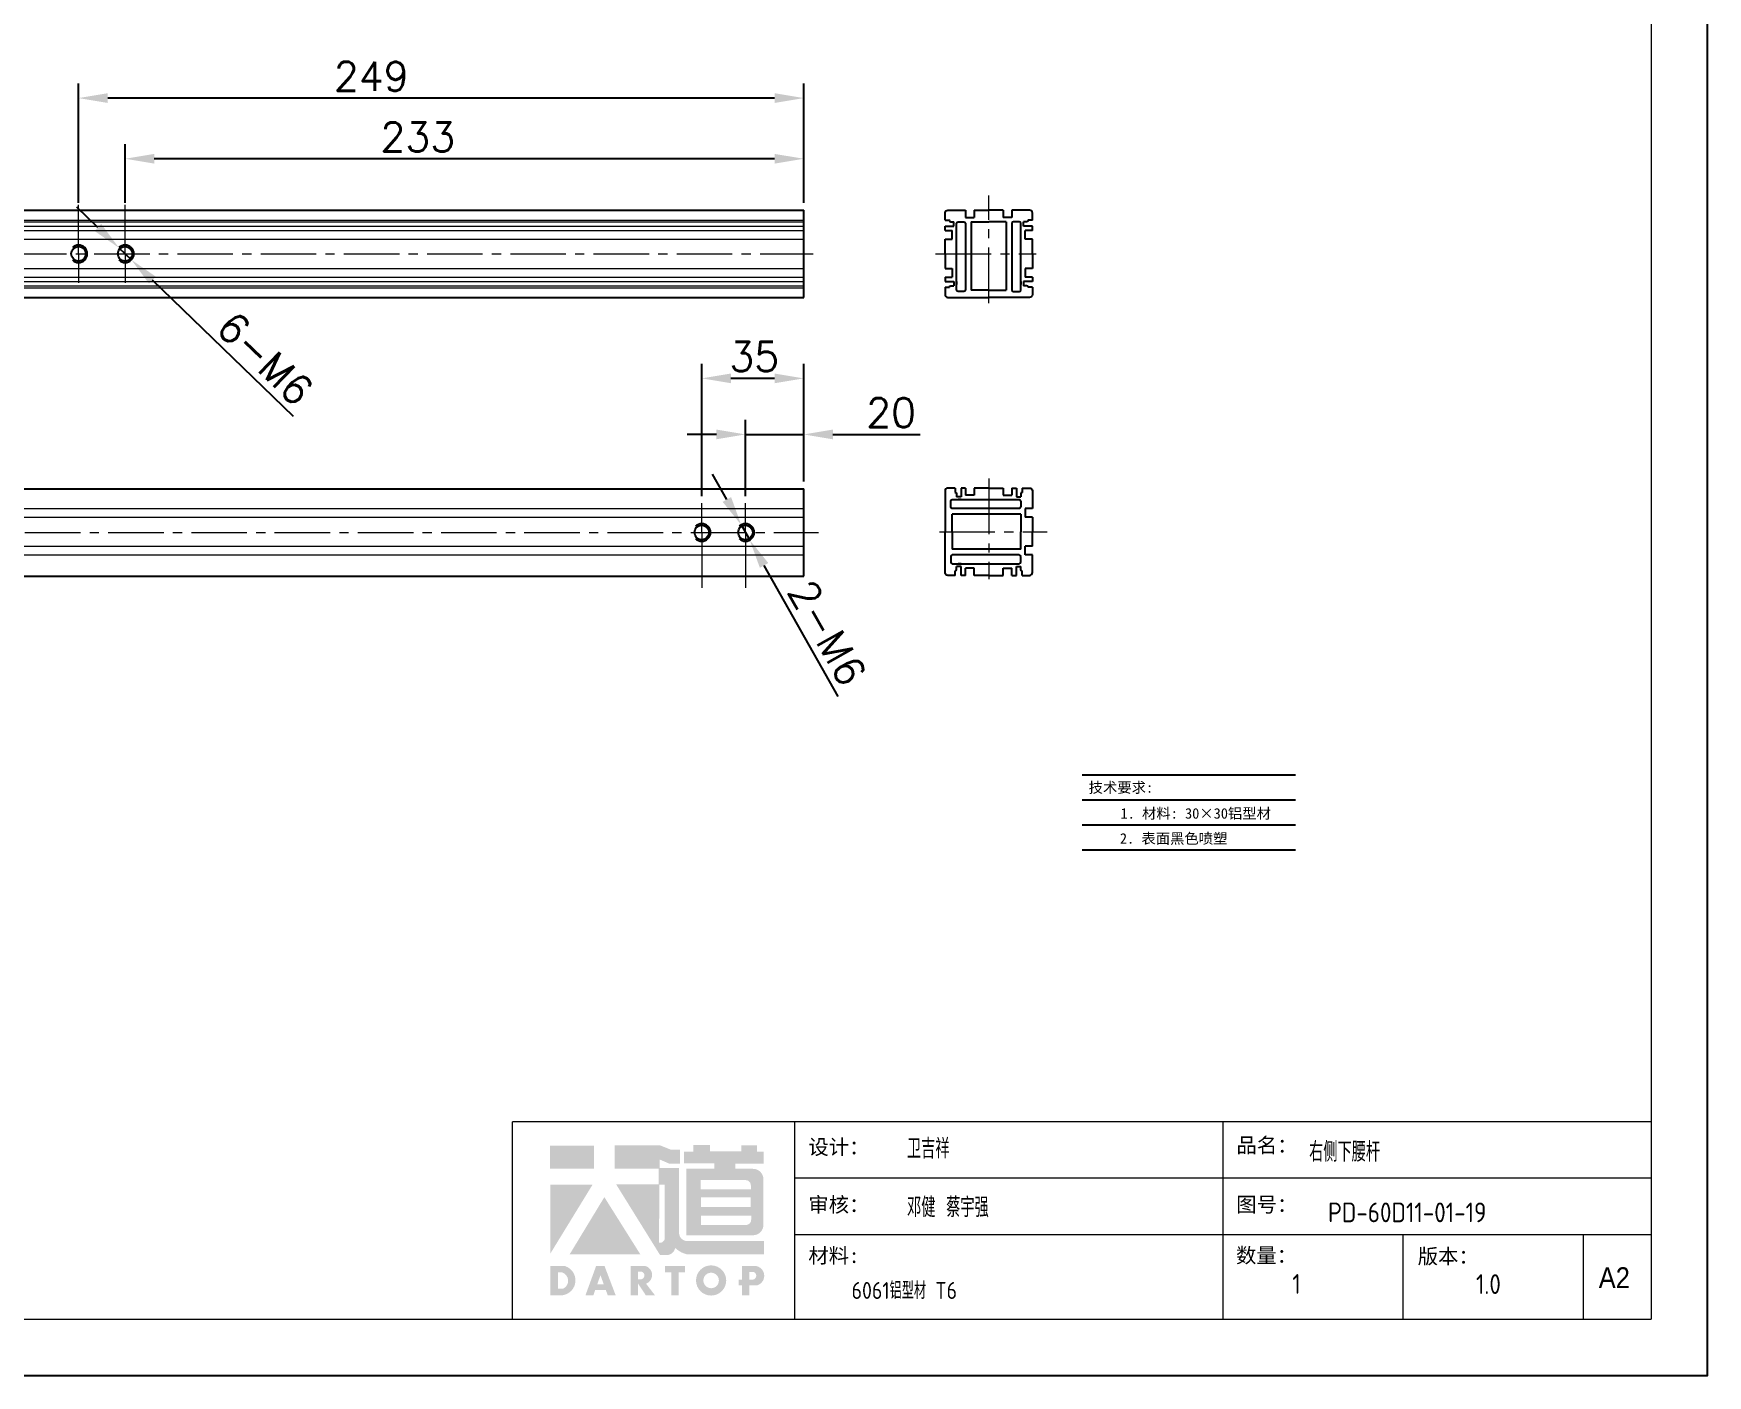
# Model space of a CAD drawing. Header units: millimetres. Extents: x -30327 to 34858, y 4015 to 75103.
# Drawn here: x 25470 to 26045, y 60062 to 60523 of the extents above; entities that cross this region are included whole.
import ezdxf
from ezdxf.enums import TextEntityAlignment as Align

# ---------------------------------------------------------------- set-up
doc = ezdxf.new("R2010")
doc.units = ezdxf.units.MM
doc.linetypes.add('CENTER2', pattern=[28.575, 19.05, -3.175, 3.175, -3.175])
doc.layers.add('A-TITLEBLOCK', color=7, linetype='Continuous', lineweight=18)
for name, color, linetype in [('print', 30, 'Continuous'), ('red', 1, 'CENTER2'), ('yellow', 2, 'Continuous')]:
    doc.layers.add(name, color=color, linetype=linetype)
doc.styles.add('GB', font='GBENOR.SHX', dxfattribs={"bigfont": 'gbcbig.shx'})
doc.styles.add('HZ', font='')
doc.styles.add('SLDTEXTSTYLE0', font='simfang.ttf', dxfattribs={"bigfont": 'bigfont'})
doc.styles.add('SLDTEXTSTYLE1', font='Gothic.ttf', dxfattribs={"width": 0.913})
doc.styles.get("Standard").update_dxf_attribs({"font": 'txt', "bigfont": 'gbcbig.shx'})
doc.styles.get('HZ').set_extended_font_data('SimSun')
doc.dimstyles.new('1-4', dxfattribs={"dimscale": 4, "dimtxt": 2.5, "dimasz": 2.5, "dimexe": 1.25, "dimexo": 0.625, "dimtad": 1, "dimdsep": 46, "dimtxsty": 'Standard', "dimcen": 2.5, "dimadec": 0, "dimazin": 0, "dimtfac": 1, "dimtmove": 0, "dimatfit": 3, "dimfxl": 0, "dimarcsym": 0})

# ---------------------------------------------------------------- blocks, each defined once
blk = doc.blocks.new('*D499')
at = {"layer": 'Defpoints', "color": 0, "transparency": 16777216}
for p in [(25712.84, 60354.17), (25715.79, 60348.95)]:
    blk.add_point(p, dxfattribs=at)
at = {"layer": 'yellow', "color": 0, "lineweight": -2, "transparency": 16777216}
for p, q in [((25707.93, 60362.88), (25703.01, 60371.59)), ((25712.84, 60354.17), (25715.79, 60348.95)), ((25746.11, 60295.25), (25720.71, 60340.24))]:
    blk.add_line(p, q, dxfattribs=at)
at = {"layer": 'yellow', "color": 0, "transparency": 16777216}
for points in [[(25709.38, 60363.7), (25706.48, 60362.06), (25712.84, 60354.17)], [(25722.16, 60341.06), (25719.26, 60339.42), (25715.79, 60348.95)]]:
    blk.add_solid(points, dxfattribs=at)
at = {"layer": 'yellow', "color": 0, "lineweight": 9, "transparency": 16777216, "insert": (25742.4, 60317.07), "char_height": 10, "attachment_point": 5, "rotation": 299.44266}
blk.add_mtext('2-M6', dxfattribs=at)
blk = doc.blocks.new('*D500')
at = {"layer": 'Defpoints', "color": 0, "transparency": 16777216}
for p in [(25714.32, 60385.22), (25734.32, 60366.56), (25714.32, 60361.56)]:
    blk.add_point(p, dxfattribs=at)
at = {"layer": 'yellow', "color": 0, "lineweight": -2, "transparency": 16777216}
for p, q in [((25714.32, 60364.06), (25714.32, 60390.22)), ((25734.32, 60369.06), (25734.32, 60390.22)), ((25704.32, 60385.22), (25694.32, 60385.22)), ((25714.32, 60385.22), (25734.32, 60385.22)), ((25744.32, 60385.22), (25774.32, 60385.22))]:
    blk.add_line(p, q, dxfattribs=at)
at = {"layer": 'yellow', "color": 0, "transparency": 16777216}
for points in [[(25704.32, 60386.89), (25704.32, 60383.55), (25714.32, 60385.22)], [(25744.32, 60386.89), (25744.32, 60383.55), (25734.32, 60385.22)]]:
    blk.add_solid(points, dxfattribs=at)
at = {"layer": 'yellow', "color": 0, "lineweight": 9, "transparency": 16777216, "insert": (25764.32, 60392.72), "char_height": 10, "attachment_point": 5}
blk.add_mtext('20', dxfattribs=at)
blk = doc.blocks.new('*D503')
at = {"layer": 'Defpoints', "color": 0, "transparency": 16777216}
for p in [(25499.16, 60449.33), (25503.48, 60445.17)]:
    blk.add_point(p, dxfattribs=at)
at = {"layer": 'yellow', "color": 0, "lineweight": -2, "transparency": 16777216}
for p, q in [((25491.96, 60456.28), (25484.77, 60463.22)), ((25499.16, 60449.33), (25503.48, 60445.17)), ((25559.18, 60391.41), (25510.67, 60438.22))]:
    blk.add_line(p, q, dxfattribs=at)
at = {"layer": 'yellow', "color": 0, "transparency": 16777216}
for points in [[(25493.12, 60457.48), (25490.81, 60455.08), (25499.16, 60449.33)], [(25511.83, 60439.42), (25509.51, 60437.02), (25503.48, 60445.17)]]:
    blk.add_solid(points, dxfattribs=at)
at = {"layer": 'yellow', "color": 0, "lineweight": 9, "transparency": 16777216, "insert": (25549.39, 60411.27), "char_height": 10, "attachment_point": 5, "rotation": 316.0167}
blk.add_mtext('6-M6', dxfattribs=at)
blk = doc.blocks.new('*D506')
at = {"layer": 'Defpoints', "color": 0, "transparency": 16777216}
for p in [(25501.32, 60479.89), (25501.32, 60462.25), (25734.32, 60462.25)]:
    blk.add_point(p, dxfattribs=at)
at = {"layer": 'yellow', "color": 0, "lineweight": -2, "transparency": 16777216}
for p, q in [((25501.32, 60464.75), (25501.32, 60484.89)), ((25734.32, 60464.75), (25734.32, 60484.89)), ((25724.32, 60479.89), (25511.32, 60479.89))]:
    blk.add_line(p, q, dxfattribs=at)
at = {"layer": 'yellow', "color": 0, "transparency": 16777216}
for points in [[(25511.32, 60481.55), (25511.32, 60478.22), (25501.32, 60479.89)], [(25724.32, 60481.55), (25724.32, 60478.22), (25734.32, 60479.89)]]:
    blk.add_solid(points, dxfattribs=at)
at = {"layer": 'yellow', "color": 0, "lineweight": 9, "transparency": 16777216, "insert": (25601.82, 60487.39), "char_height": 10, "attachment_point": 5}
blk.add_mtext('233', dxfattribs=at)
blk = doc.blocks.new('*D516')
at = {"layer": 'Defpoints', "color": 0, "transparency": 16777216}
for p in [(25485.32, 60500.72), (25734.32, 60464.75), (25485.32, 60462.25)]:
    blk.add_point(p, dxfattribs=at)
at = {"layer": 'yellow', "color": 0, "lineweight": -2, "transparency": 16777216}
for p, q in [((25485.32, 60464.75), (25485.32, 60505.72)), ((25734.32, 60467.25), (25734.32, 60505.72)), ((25724.32, 60500.72), (25495.32, 60500.72))]:
    blk.add_line(p, q, dxfattribs=at)
at = {"layer": 'yellow', "color": 0, "transparency": 16777216}
for points in [[(25495.32, 60502.39), (25495.32, 60499.05), (25485.32, 60500.72)], [(25724.32, 60502.39), (25724.32, 60499.05), (25734.32, 60500.72)]]:
    blk.add_solid(points, dxfattribs=at)
at = {"layer": 'yellow', "color": 0, "lineweight": 9, "transparency": 16777216, "insert": (25585.82, 60508.22), "char_height": 10, "attachment_point": 5}
blk.add_mtext('249', dxfattribs=at)
blk = doc.blocks.new('*D517')
at = {"layer": 'Defpoints', "color": 0, "transparency": 16777216}
for p in [(25699.32, 60404.47), (25734.32, 60366.56), (25699.32, 60361.56)]:
    blk.add_point(p, dxfattribs=at)
at = {"layer": 'yellow', "color": 0, "lineweight": -2, "transparency": 16777216}
for p, q in [((25699.32, 60364.06), (25699.32, 60409.47)), ((25734.32, 60369.06), (25734.32, 60409.47)), ((25724.32, 60404.47), (25709.32, 60404.47))]:
    blk.add_line(p, q, dxfattribs=at)
at = {"layer": 'yellow', "color": 0, "transparency": 16777216}
for points in [[(25709.32, 60406.13), (25709.32, 60402.8), (25699.32, 60404.47)], [(25724.32, 60406.13), (25724.32, 60402.8), (25734.32, 60404.47)]]:
    blk.add_solid(points, dxfattribs=at)
at = {"layer": 'yellow', "color": 0, "lineweight": 9, "transparency": 16777216, "insert": (25717.32, 60411.97), "char_height": 10, "attachment_point": 5}
blk.add_mtext('35', dxfattribs=at)
blk = doc.blocks.new('Dartop Logo')
at = {"true_color": 0xc40018}
h = blk.add_hatch(color=12, dxfattribs=at)
h.set_gradient(color1=(196, 0, 24), color2=(196, 0, 24), tint=1)
h.paths.add_polyline_path([(30.39, -3.87), (33.08, -5.04), (35.99, -5.04), (35.99, -1.19), (33.59, -1.19), (30.46, 0.05), (17.94, 0.05), (17.94, -6.46), (30.12, -6.46), (30.12, -6.59), (30.12, -10.75), (18.31, -10.75), (30.46, -30.31), (32.87, -30.31, 0.279375), (34.63, -28.6), (34.63, -28.51), (34.84, -28.51, 0.143145), (38.15, -30.2), (59.27, -30.2), (59.27, -26.49), (38.06, -26.49, -0.414214), (35.75, -24.18), (35.75, -6.26), (30.39, -6.26)])
h.paths.add_polyline_path([(30.25, -10.84), (31.8, -10.84), (31.8, -26.02, -0.088936), (30.9, -26.94), (30.24, -26.94)], flags=16)
h = blk.add_hatch(color=12, dxfattribs=at)
h.set_gradient(color1=(196, 0, 24), color2=(196, 0, 24), tint=1)
h.paths.add_polyline_path([(59.24, -1.73), (57.36, -1.73), (57.36, 0.06), (53.06, 0.06), (53.06, -1.64), (44.29, -1.64), (44.29, 0.15), (39.7, 0.15), (39.7, -1.67), (37.16, -1.67), (37.16, -4.97), (45.54, -4.97), (45.54, -6.42), (37.73, -6.42), (37.73, -24.88), (56.26, -24.88, 0.414214), (59.15, -21.99), (59.15, -9.35, 0.414214), (56.26, -6.46), (51.36, -6.46), (51.36, -5.03), (59.24, -5.03)])
h.paths.add_polyline_path([(54.21, -9.59, -0.414214), (55.66, -11.04), (55.66, -12.1), (41.79, -12.1), (41.79, -9.59)], flags=16)
h.paths.add_polyline_path([(55.57, -14.33), (55.57, -17.01), (41.88, -17.01), (41.88, -14.33)], flags=16)
h.paths.add_polyline_path([(55.75, -19.43), (55.75, -20.57, -0.414214), (54.3, -22.02), (41.88, -22.02), (41.88, -19.43)], flags=16)
h = blk.add_hatch(color=12, dxfattribs=at)
h.set_gradient(color1=(196, 0, 24), color2=(196, 0, 24), tint=1)
h.paths.add_polyline_path([(12.18, 0), (0, 0), (0, -6.37), (12.18, -6.37)])
h = blk.add_hatch(color=12, dxfattribs=at)
h.set_gradient(color1=(196, 0, 24), color2=(196, 0, 24), tint=1)
h.paths.add_polyline_path([(11.79, -10.83), (0.03, -10.83), (0.03, -30.03)])
h = blk.add_hatch(color=12, dxfattribs=at)
h.set_gradient(color1=(196, 0, 24), color2=(196, 0, 24), tint=1)
h.paths.add_polyline_path([(15.05, -14.31), (5.44, -30.15), (25.01, -30.15)])
at = {"true_color": 0x646464}
h = blk.add_hatch(color=251, dxfattribs=at)
h.set_gradient(color1=(100, 100, 100), color2=(100, 100, 100), tint=1)
h.paths.add_polyline_path([(4.15, -33.43), (0.11, -33.43), (0.11, -41.5), (3.51, -41.5, 0.793016)])
h.paths.add_polyline_path([(3.57, -39.73), (2.16, -39.73), (2.16, -35.19), (3.42, -35.19, -0.671361)], flags=16)
h = blk.add_hatch(color=251, dxfattribs=at)
h.set_gradient(color1=(100, 100, 100), color2=(100, 100, 100), tint=1)
h.paths.add_polyline_path([(15.08, -33.36), (12.78, -33.36), (9.82, -41.51), (12, -41.51), (12.51, -40.06), (15.46, -40.06), (15.99, -41.52), (18.19, -41.52)])
h.paths.add_polyline_path([(14.9, -38.51), (13.07, -38.51), (13.97, -35.95)], flags=16)
h = blk.add_hatch(color=251, dxfattribs=at)
h.set_gradient(color1=(100, 100, 100), color2=(100, 100, 100), tint=1)
h.paths.add_polyline_path([(26.27, -33.36), (22.3, -33.36), (22.3, -41.51), (24.4, -41.51), (24.4, -38.28), (26.55, -41.54), (29.09, -41.54), (26.61, -38.3, 0.744055)])
h.paths.add_polyline_path([(24.38, -37.08), (24.38, -34.94), (25.32, -34.94, -0.796809), (25.3, -37.08)], flags=16)
h = blk.add_hatch(color=251, dxfattribs=at)
h.set_gradient(color1=(100, 100, 100), color2=(100, 100, 100), tint=1)
h.paths.add_polyline_path([(37.44, -33.4), (31.88, -33.4), (31.88, -35.16), (33.61, -35.16), (33.61, -41.52), (35.69, -41.52), (35.69, -35.16), (37.44, -35.16)])
h = blk.add_hatch(color=251, dxfattribs=at)
h.set_gradient(color1=(100, 100, 100), color2=(100, 100, 100), tint=1)
h.paths.add_polyline_path([(40.46, -37.41, 1), (48.83, -37.41, 1)])
h.paths.add_polyline_path([(46.8, -37.41, -1), (42.5, -37.41, -1)], flags=16)
h = blk.add_hatch(color=251, dxfattribs=at)
h.set_gradient(color1=(100, 100, 100), color2=(100, 100, 100), tint=1)
h.paths.add_polyline_path([(56.85, -33.38), (56.73, -33.38), (53.19, -33.38), (53.19, -37.19), (52.26, -37.19), (52.26, -38.73), (53.18, -38.73), (53.18, -41.5), (55.24, -41.5), (55.24, -38.72), (57.51, -38.72, 0.812304)])
h.paths.add_polyline_path([(55.21, -37.18), (55.21, -35.05), (56.39, -35.05, -0.778213), (56.27, -37.18)], flags=16)
blk = doc.blocks.new('DT-A2-TITLE')
blk.add_line((594, 0), (594, 420))
at = {"layer": 'A-TITLEBLOCK', "color": 7}
for p, q in [((584, 410), (584, 10)), ((594, 0), (594, 297)), ((382, 10), (382, 45)), ((584, 45), (382, 45)), ((432, 45), (432, 10)), ((508, 45), (508, 10)), ((584, 35), (432, 35)), ((432, 25), (584.08, 25)), ((540, 10), (540, 25)), ((572, 10), (572, 25)), ((10, 10), (584, 10)), ((0, 0), (594, 0))]:
    blk.add_line(p, q, dxfattribs=at)
at = {"layer": 'A-TITLEBLOCK', "xscale": 0.6400000000000001, "yscale": 0.6400000000000001, "zscale": 0.6400000000000001}
blk.add_blockref('Dartop Logo', (388.65, 40.81), dxfattribs=at)
at = {"style": 'GB'}
for tag, p, height in [('#设计', (451.96, 38.52), 3.5), ('#品名', (523.32, 37.95), 3.5), ('#审核', (451.99, 28.1), 3.5), ('#图号', (526.67, 27.2), 3.5), ('#数量', (520.33, 14.51), 3.5), ('#版本', (552.92, 14.47), 3.5), ('#材料说明', (442.15, 13.59), 3)]:
    blk.add_attdef(tag, p, '', height=height, dxfattribs=at)
at = {"layer": 'A-TITLEBLOCK', "color": 7, "attachment_point": 1}
for s, insert, char_height, style in [('设计：', (434.47, 41.87), 2.646, 'SLDTEXTSTYLE0'), ('品名：', (510.43, 42.19), 2.646, 'SLDTEXTSTYLE0'), ('审核：', (434.47, 31.64), 2.646, 'SLDTEXTSTYLE0'), ('图号：', (510.4, 31.66), 2.646, 'SLDTEXTSTYLE0'), ('材料:', (434.47, 22.62), 2.646, 'SLDTEXTSTYLE0'), ('数量：', (510.35, 22.64), 2.646, 'SLDTEXTSTYLE0'), ('版本：', (542.59, 22.48), 2.646, 'SLDTEXTSTYLE0'), ('A2', (574.7, 19.21), 3.704, 'SLDTEXTSTYLE1')]:
    blk.add_mtext(s, dxfattribs=dict(at, insert=insert, char_height=char_height, style=style))

msp = doc.modelspace()

# ---------------------------------------------------------------- linework, layer by layer
for p, q in [((25074.3181, 60462.2484), (25734.3181, 60462.2484)), ((25734.3181, 60432.2484), (25734.3181, 60462.2484)), ((25782.8287, 60458.7484), (25784.3287, 60458.7484)), ((25785.3287, 60458.2484), (25785.8287, 60458.2484)), ((25785.8287, 60456.7484), (25785.8287, 60458.2484)), ((25786.8287, 60456.7484), (25786.8287, 60457.7484)), ((25789.8287, 60459.7484), (25792.8287, 60459.7484)), ((25791.8287, 60458.2484), (25792.8287, 60458.2484)), ((25792.8287, 60462.2484), (25797.8287, 60462.2484)), ((25792.8287, 60458.2484), (25797.8287, 60458.2484)), ((25802.8287, 60462.2484), (25797.8287, 60462.2484)), ((25802.8287, 60458.2484), (25797.8287, 60458.2484)), ((25805.8287, 60459.7484), (25802.8287, 60459.7484)), ((25803.8287, 60458.2484), (25802.8287, 60458.2484)), ((25808.8287, 60456.7484), (25808.8287, 60457.7484)), ((25809.8287, 60456.7484), (25809.8287, 60458.2484)), ((25810.3287, 60458.2484), (25809.8287, 60458.2484)), ((25812.8287, 60458.7484), (25811.3287, 60458.7484)), ((25782.8287, 60456.7484), (25785.8287, 60456.7484)), ((25782.8287, 60455.2484), (25782.8287, 60456.7484)), ((25782.8287, 60455.2484), (25785.3287, 60455.2484)), ((25782.8287, 60447.2484), (25782.8287, 60452.2484)), ((25782.8287, 60452.2484), (25785.3287, 60452.2484)), ((25785.3287, 60452.2484), (25785.3287, 60455.2484)), ((25812.8287, 60456.7484), (25809.8287, 60456.7484)), ((25810.3287, 60452.2484), (25810.3287, 60455.2484)), ((25812.8287, 60455.2484), (25810.3287, 60455.2484)), ((25812.8287, 60452.2484), (25810.3287, 60452.2484)), ((25812.8287, 60455.2484), (25812.8287, 60456.7484)), ((25812.8287, 60447.2484), (25812.8287, 60452.2484)), ((25782.8287, 60447.2484), (25782.8287, 60442.2484)), ((25812.8287, 60447.2484), (25812.8287, 60442.2484)), ((25782.8287, 60442.2484), (25785.3287, 60442.2484)), ((25785.3287, 60442.2484), (25785.3287, 60439.2484)), ((25812.8287, 60442.2484), (25810.3287, 60442.2484)), ((25810.3287, 60442.2484), (25810.3287, 60439.2484)), ((25782.8287, 60439.2484), (25785.3287, 60439.2484)), ((25782.8287, 60439.2484), (25782.8287, 60437.7484)), ((25782.8287, 60437.7484), (25785.8287, 60437.7484)), ((25782.8287, 60435.7484), (25784.3287, 60435.7484)), ((25785.3287, 60436.2484), (25785.8287, 60436.2484)), ((25785.8287, 60437.7484), (25785.8287, 60436.2484)), ((25786.8287, 60437.7484), (25786.8287, 60436.7484)), ((25797.8287, 60434.7484), (25791.8287, 60434.7484)), ((25797.8287, 60434.7484), (25803.8287, 60434.7484)), ((25808.8287, 60437.7484), (25808.8287, 60436.7484)), ((25809.8287, 60437.7484), (25809.8287, 60436.2484)), ((25812.8287, 60437.7484), (25809.8287, 60437.7484)), ((25810.3287, 60436.2484), (25809.8287, 60436.2484)), ((25812.8287, 60439.2484), (25810.3287, 60439.2484)), ((25812.8287, 60435.7484), (25811.3287, 60435.7484)), ((25812.8287, 60439.2484), (25812.8287, 60437.7484)), ((25074.3181, 60432.2484), (25734.3181, 60432.2484)), ((25074.3181, 60366.5599), (25734.3181, 60366.5599)), ((25734.3181, 60336.5599), (25734.3181, 60366.5599)), ((25734.3181, 60336.5599), (25734.3181, 60366.5599)), ((25786.3287, 60366.8174), (25786.3287, 60365.3174)), ((25789.8287, 60366.8174), (25788.3287, 60366.8174)), ((25788.3287, 60366.8174), (25788.3287, 60363.8174)), ((25789.8287, 60366.8174), (25789.8287, 60364.3174)), ((25797.8287, 60366.8174), (25792.8287, 60366.8174)), ((25792.8287, 60366.8174), (25792.8287, 60364.3174)), ((25797.8287, 60366.8174), (25802.8287, 60366.8174)), ((25802.8287, 60366.8174), (25802.8287, 60364.3174)), ((25805.8287, 60366.8174), (25807.3287, 60366.8174)), ((25805.8287, 60366.8174), (25805.8287, 60364.3174)), ((25807.3287, 60366.8174), (25807.3287, 60363.8174)), ((25809.3287, 60366.8174), (25809.3287, 60365.3174)), ((25786.8287, 60364.3174), (25786.8287, 60363.8174)), ((25788.3287, 60363.8174), (25786.8287, 60363.8174)), ((25788.3287, 60362.8174), (25787.3287, 60362.8174)), ((25792.8287, 60364.3174), (25789.8287, 60364.3174)), ((25802.8287, 60364.3174), (25805.8287, 60364.3174)), ((25807.3287, 60363.8174), (25808.8287, 60363.8174)), ((25807.3287, 60362.8174), (25808.3287, 60362.8174)), ((25808.8287, 60364.3174), (25808.8287, 60363.8174)), ((25785.3287, 60351.8174), (25785.3287, 60357.8174)), ((25808.8287, 60357.8174), (25808.8287, 60356.8174)), ((25808.8287, 60356.8174), (25808.8287, 60351.8174)), ((25810.3287, 60359.8174), (25810.3287, 60356.8174)), ((25812.8287, 60356.8174), (25812.8287, 60351.8174)), ((25785.3287, 60351.8174), (25785.3287, 60345.8174)), ((25808.8287, 60346.8174), (25808.8287, 60351.8174)), ((25812.8287, 60346.8174), (25812.8287, 60351.8174)), ((25808.8287, 60345.8174), (25808.8287, 60346.8174)), ((25810.3287, 60343.8174), (25810.3287, 60346.8174)), ((25786.3287, 60336.8174), (25786.3287, 60338.3174)), ((25786.8287, 60339.3174), (25786.8287, 60339.8174)), ((25788.3287, 60339.8174), (25786.8287, 60339.8174)), ((25788.3287, 60340.8174), (25787.3287, 60340.8174)), ((25788.3287, 60336.8174), (25788.3287, 60339.8174)), ((25792.8287, 60339.3174), (25789.8287, 60339.3174)), ((25789.8287, 60336.8174), (25789.8287, 60339.3174)), ((25792.8287, 60336.8174), (25792.8287, 60339.3174)), ((25802.8287, 60339.3174), (25805.8287, 60339.3174)), ((25802.8287, 60336.8174), (25802.8287, 60339.3174)), ((25805.8287, 60336.8174), (25805.8287, 60339.3174)), ((25807.3287, 60340.8174), (25808.3287, 60340.8174)), ((25807.3287, 60339.8174), (25808.8287, 60339.8174)), ((25807.3287, 60336.8174), (25807.3287, 60339.8174)), ((25808.8287, 60339.3174), (25808.8287, 60339.8174)), ((25809.3287, 60336.8174), (25809.3287, 60338.3174)), ((25074.3181, 60336.5599), (25734.3181, 60336.5599)), ((25789.8287, 60336.8174), (25788.3287, 60336.8174)), ((25797.8287, 60336.8174), (25792.8287, 60336.8174)), ((25797.8287, 60336.8174), (25802.8287, 60336.8174)), ((25805.8287, 60336.8174), (25807.3287, 60336.8174))]:
    msp.add_line(p, q)
at = {"lineweight": 9}
for p, q in [((25074.3181, 60458.7484), (25734.3181, 60458.7484)), ((25074.3181, 60458.2484), (25734.3181, 60458.2484)), ((25074.3181, 60456.7484), (25734.3181, 60456.7484)), ((25074.3181, 60455.2484), (25734.3181, 60455.2484)), ((25074.3181, 60452.2484), (25734.3181, 60452.2484)), ((25074.3181, 60442.2484), (25734.3181, 60442.2484)), ((25074.3181, 60439.2484), (25734.3181, 60439.2484)), ((25074.3181, 60437.7484), (25734.3181, 60437.7484)), ((25074.3181, 60436.2484), (25734.3181, 60436.2484)), ((25074.3181, 60435.6067), (25734.3181, 60435.6067)), ((25074.3181, 60359.8174), (25734.3181, 60359.8174)), ((25074.3181, 60356.8174), (25734.3181, 60356.8174)), ((25074.3181, 60346.8174), (25734.3181, 60346.8174)), ((25074.3181, 60343.8174), (25734.3181, 60343.8174))]:
    msp.add_line(p, q, dxfattribs=at)
for points in [[(25782.8287, 60458.7484), (25782.8287, 60461.2484, -0.41421356), (25783.8287, 60462.2484), (25789.8287, 60462.2484)], [(25784.3287, 60458.7484), (25784.3287, 60458.7484, 0.41421356), (25784.8287, 60458.2484), (25785.3287, 60458.2484)], [(25812.8287, 60458.7484), (25812.8287, 60461.2484, 0.41421356), (25811.8287, 60462.2484), (25805.8287, 60462.2484)], [(25811.3287, 60458.7484), (25811.3287, 60458.7484, -0.41421356), (25810.8287, 60458.2484), (25810.3287, 60458.2484)], [(25782.8287, 60435.7484), (25782.8287, 60433.2484, 0.41421356), (25783.8287, 60432.2484), (25797.8287, 60432.2484)], [(25784.3287, 60435.7484), (25784.3287, 60435.7484, -0.41421356), (25784.8287, 60436.2484), (25785.3287, 60436.2484)], [(25812.8287, 60435.7484), (25812.8287, 60433.2484, -0.41421356), (25811.8287, 60432.2484), (25797.8287, 60432.2484)], [(25811.3287, 60435.7484), (25811.3287, 60435.7484, 0.41421356), (25810.8287, 60436.2484), (25810.3287, 60436.2484)], [(25786.3287, 60366.8174), (25783.8287, 60366.8174, 0.41421356), (25782.8287, 60365.8174), (25782.8287, 60351.8174)], [(25809.3287, 60366.8174), (25811.8287, 60366.8174, -0.41421356), (25812.8287, 60365.8174), (25812.8287, 60359.8174)], [(25786.3287, 60365.3174), (25786.3287, 60365.3174, -0.41421356), (25786.8287, 60364.8174), (25786.8287, 60364.3174)], [(25809.3287, 60365.3174), (25809.3287, 60365.3174, 0.41421356), (25808.8287, 60364.8174), (25808.8287, 60364.3174)], [(25786.3287, 60336.8174), (25783.8287, 60336.8174, -0.41421356), (25782.8287, 60337.8174), (25782.8287, 60351.8174)], [(25809.3287, 60336.8174), (25811.8287, 60336.8174, 0.41421356), (25812.8287, 60337.8174), (25812.8287, 60343.8174)], [(25786.3287, 60338.3174), (25786.3287, 60338.3174, 0.41421356), (25786.8287, 60338.8174), (25786.8287, 60339.3174)], [(25809.3287, 60338.3174), (25809.3287, 60338.3174, -0.41421356), (25808.8287, 60338.8174), (25808.8287, 60339.3174)]]:
    msp.add_lwpolyline(points, format="xyb")
for points in [[(25786.8287, 60434.7484), (25786.8287, 60457.7484, -0.41421356), (25787.3287, 60458.2484), (25789.3287, 60458.2484, -0.41421356), (25789.8287, 60457.7484), (25789.8287, 60434.7484, -0.41421356), (25789.3287, 60434.2484), (25787.3287, 60434.2484, -0.41421356)], [(25808.8287, 60434.7484), (25808.8287, 60457.7484, 0.41421356), (25808.3287, 60458.2484), (25806.3287, 60458.2484, 0.41421356), (25805.8287, 60457.7484), (25805.8287, 60434.7484, 0.41421356), (25806.3287, 60434.2484), (25808.3287, 60434.2484, 0.41421356)], [(25785.3287, 60362.8174), (25808.3287, 60362.8174, -0.41421356), (25808.8287, 60362.3174), (25808.8287, 60360.3174, -0.41421356), (25808.3287, 60359.8174), (25785.3287, 60359.8174, -0.41421356), (25784.8287, 60360.3174), (25784.8287, 60362.3174, -0.41421356)], [(25785.3287, 60340.8174), (25808.3287, 60340.8174, 0.41421356), (25808.8287, 60341.3174), (25808.8287, 60343.3174, 0.41421356), (25808.3287, 60343.8174), (25785.3287, 60343.8174, 0.41421356), (25784.8287, 60343.3174), (25784.8287, 60341.3174, 0.41421356)]]:
    msp.add_lwpolyline(points, format="xyb", close=True)
for points in [[(25789.8287, 60462.2484), (25789.8287, 60459.7484)], [(25791.8287, 60458.2484), (25791.8287, 60434.7484)], [(25792.8287, 60462.2484), (25792.8287, 60459.7484)], [(25802.8287, 60462.2484), (25802.8287, 60459.7484)], [(25803.8287, 60458.2484), (25803.8287, 60434.7484)], [(25805.8287, 60462.2484), (25805.8287, 60459.7484)], [(25808.8287, 60357.8174), (25785.3287, 60357.8174)], [(25812.8287, 60359.8174), (25810.3287, 60359.8174)], [(25812.8287, 60356.8174), (25810.3287, 60356.8174)], [(25808.8287, 60345.8174), (25785.3287, 60345.8174)], [(25812.8287, 60346.8174), (25810.3287, 60346.8174)], [(25812.8287, 60343.8174), (25810.3287, 60343.8174)]]:
    msp.add_lwpolyline(points)
for centre in [(25485.3181, 60447.2484), (25501.3181, 60447.2484), (25699.3181, 60351.5599), (25714.3181, 60351.5599)]:
    msp.add_circle(centre, 2.5)
for centre in [(25485.3181, 60447.2484), (25501.3181, 60447.2484), (25699.3181, 60351.5599), (25714.3181, 60351.5599)]:
    msp.add_arc(centre, 3, 225, 135)
at = {"layer": 'Defpoints'}
for p, q in [((25829.9167, 60268.3119), (25903.1602, 60268.3119)), ((25829.9167, 60259.7124), (25903.1602, 60259.7124)), ((25829.9167, 60259.7124), (25903.1602, 60259.7124)), ((25829.9167, 60251.1129), (25903.1602, 60251.1129)), ((25829.9167, 60242.5134), (25903.1602, 60242.5134))]:
    msp.add_line(p, q, dxfattribs=at)
at = {"layer": 'print'}
msp.add_lwpolyline([(24895.0434, 60062.0396), (26044.6473, 60062.0396), (26044.6473, 60874.8908), (24895.0434, 60874.8908)], close=True, dxfattribs=at)
at = {"layer": 'red', "lineweight": 9}
for p, q in [((25485.3181, 60447.2484), (25485.3181, 60464.0282)), ((25501.3181, 60447.2484), (25501.3181, 60464.0282)), ((25797.8287, 60430.3512), (25797.8287, 60467.2994)), ((25062.0829, 60447.2484), (25737.6069, 60447.2484)), ((25485.3181, 60447.2484), (25485.3181, 60437.2484)), ((25501.3181, 60447.2484), (25501.3181, 60437.2484)), ((25779.6119, 60447.2484), (25814.1553, 60447.2484)), ((25797.8287, 60370.0343), (25797.8287, 60335.4909)), ((25699.3181, 60351.5599), (25699.3181, 60361.5599)), ((25714.3181, 60351.5599), (25714.3181, 60361.5599)), ((25066.8829, 60351.5599), (25739.4363, 60351.5599)), ((25699.3181, 60351.5599), (25699.3181, 60332.089)), ((25714.3181, 60351.5599), (25714.3181, 60332.089)), ((25780.9314, 60351.8174), (25817.8797, 60351.8174))]:
    msp.add_line(p, q, dxfattribs=at)

# ---------------------------------------------------------------- block references
at = {"xscale": 1.93536, "yscale": 1.93536, "zscale": 1.93536}
msp.add_blockref('DT-A2-TITLE', (24895.0434, 60062.0396), dxfattribs=at).add_auto_attribs({'#设计': '卫吉祥', '#审核': '邓健 蔡宇强', '#材料说明': '6061铝型材 T6', '#品名': '右侧下腰杆', '#图号': 'PD-60D11-01-19', '#数量': '1', '#版本': '1.0'})

# ---------------------------------------------------------------- texts
at = {"style": 'HZ'}
for s, p in [('技术要求:', (25843.2183, 60263.9719)), ('     1. 材料: 30×30铝型材  ', (25865.2475, 60255.0753)), ('    2. 表面黑色喷塑          ', (25868.718, 60246.4758))]:
    msp.add_text(s, height=3.61179, dxfattribs=at).set_placement(p, align=Align.MIDDLE_CENTER)

# ---------------------------------------------------------------- dimensions: what is measured, and where the dimension line sits
at = {"layer": 'yellow', "lineweight": 9}
for base, p1, p2, picture, middle in [((25485.3181, 60500.7191), (25734.3181, 60464.7484), (25485.3181, 60462.2484), '*D516', (25585.8181, 60500.7191)), ((25501.3181, 60479.8869), (25734.3181, 60462.2484), (25501.3181, 60462.2484), '*D506', (25601.8181, 60479.8869)), ((25699.3181, 60404.4677), (25734.3181, 60366.5599), (25699.3181, 60361.5599), '*D517', (25717.3181, 60404.4677)), ((25714.3181, 60385.2202), (25734.3181, 60366.5599), (25714.3181, 60361.5599), '*D500', (25764.3181, 60385.2202))]:
    dim = msp.add_linear_dim(base=base, p1=p1, p2=p2, angle=180, dimstyle='1-4', dxfattribs=at)
    dim.commit()
    dim.dimension.update_dxf_attribs({"geometry": picture, "text_midpoint": middle, "dimtype": 160})
dim = msp.add_diameter_dim_2p(p1=(25499.1595, 60449.3318), p2=(25503.4768, 60445.1651), text='6-M6', dimstyle='1-4', dxfattribs=at)
dim.commit()
dim.dimension.update_dxf_attribs({"geometry": '*D503', "text_midpoint": (25544.1858, 60405.8757), "dimtype": 163})
dim = msp.add_diameter_dim_2p(p1=(25712.8435, 60354.1724), p2=(25715.7928, 60348.9473), text='2-M6', dimstyle='1-4', dxfattribs=at)
dim.commit()
dim.dimension.update_dxf_attribs({"geometry": '*D499', "text_midpoint": (25742.3959, 60317.0743)})

doc.saveas('drawing.dxf')
